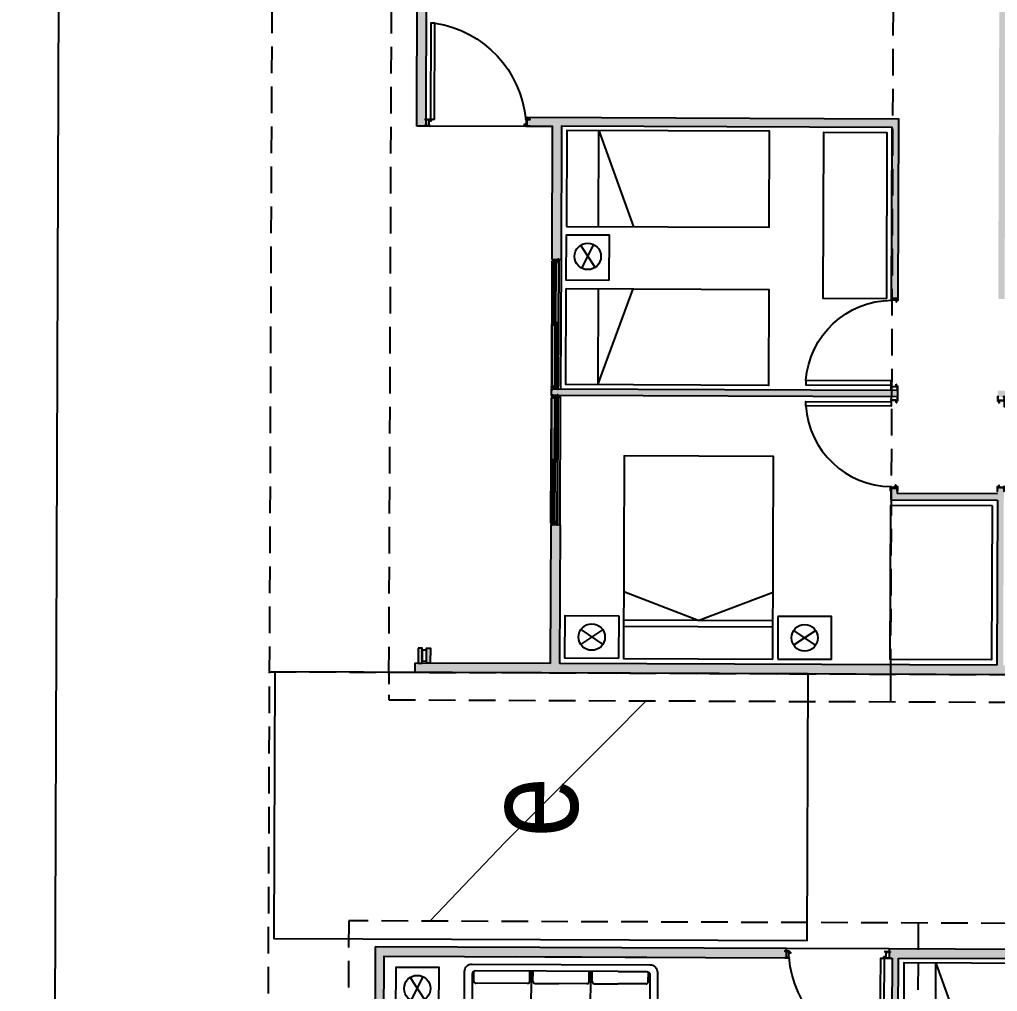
# Model space of a CAD drawing. Header units: inches. Extents: x 203 to 1065, y -1127 to 921.
# Drawn here: x 775.97 to 785.14, y 716.1 to 725.21 of the extents above; entities that cross this region are included whole.
import ezdxf

# ---------------------------------------------------------------- set-up
doc = ezdxf.new("R2010")
doc.units = ezdxf.units.IN
doc.header["$MEASUREMENT"] = 0
doc.linetypes.add('DASHED2', pattern=[0.375, 0.25, -0.125])
doc.linetypes.add('HIDDEN', pattern=[0.375, 0.25, -0.125])
for name, color, linetype in [('4-PUERTA', 3, 'Continuous'), ('4-Ventana', 7, 'Continuous'), ('7-TECHO', 3, 'Continuous'), ('8-MUROS', 4, 'Continuous'), ('calle', 3, 'Continuous'), ('CURVAS', 32, 'Continuous'), ('D3', 30, 'Continuous'), ('D4', 210, 'Continuous'), ('Estacionamiento', 8, 'Continuous'), ('Mobiliario', 8, 'Continuous')]:
    doc.layers.add(name, color=color, linetype=linetype)
doc.layers.add('Limite terrenos', color=2, linetype='DASHED2', transparency=0.4)
doc.styles.add('TECHNICLITE', font='techl___.ttf')

# ---------------------------------------------------------------- blocks, each defined once
blk = doc.blocks.new('PERFIL PUERTA')
blk.add_lwpolyline([(0.0264, -0.0082), (0.026, -0.0087), (0.0254, -0.0082), (0.025, -0.0087), (0.0244, -0.0082), (0.0239, -0.0087), (0.0234, -0.0082), (0.0229, -0.0087), (0.0225, -0.0082), (0.0219, -0.0087), (0.0215, -0.0082), (0.0209, -0.0087), (0.0204, -0.0082), (0.02, -0.0087), (0.0194, -0.0082), (0.019, -0.0087), (0.0184, -0.0082), (0.0179, -0.0087), (0.0174, -0.0082), (0.0169, -0.0087), (0.0165, -0.0082), (0.0159, -0.0087), (0.0155, -0.0082), (0.0149, -0.0087), (0.0049, -0.0087), (0.0045, -0.0082), (0.0039, -0.0087), (0.0035, -0.0082), (0.0029, -0.0087), (0.0024, -0.0082), (0.002, -0.0087), (0.0014, -0.0082), (0.001, -0.0087), (0.0004, -0.0082), (-0.0001, -0.0087), (-0.0005, -0.0082), (-0.0011, -0.0087), (-0.0015, -0.0082), (-0.0021, -0.0087), (-0.0025, -0.0082), (-0.0031, -0.0087), (-0.0036, -0.0082), (-0.004, -0.0087), (-0.0046, -0.0082), (-0.005, -0.0087), (-0.0056, -0.0082), (-0.0061, -0.0087), (-0.0065, -0.0082), (-0.0071, -0.0087), (-0.0108, -0.0087), (-0.0108, -0.0117), (-0.0075, -0.0117, -0.414214), (-0.0065, -0.0127), (-0.0065, -0.0132), (-0.0162, -0.0132, 0.414214), (-0.0173, -0.0142), (-0.0173, -0.0187), (-0.0148, -0.0187), (-0.0148, -0.0208, -1), (-0.0159, -0.0208), (-0.0159, -0.0202), (-0.0173, -0.0202), (-0.0173, -0.0257), (-0.0159, -0.0257), (-0.0159, -0.025, -1), (-0.0148, -0.025), (-0.0148, -0.0272), (-0.0177, -0.0272, -0.414214), (-0.0187, -0.0262), (-0.0187, -0.0142, 0.414214), (-0.0198, -0.0132), (-0.0322, -0.0132), (-0.0322, -0.0119, 0.194303), (-0.0328, -0.0107, 0.403853), (-0.0328, -0.0082, 0.403853), (-0.0328, -0.0057, 0.403853), (-0.0328, -0.0032, 0.403853), (-0.0328, -0.0007, 0.403853), (-0.0328, 0.0018, 0.403853), (-0.0328, 0.0043, 0.403853), (-0.0328, 0.0068, 0.403853), (-0.0328, 0.0093, 0.403853), (-0.0328, 0.0118, 0.403853), (-0.0328, 0.0143, 0.403853), (-0.0328, 0.0168, 0.403853), (-0.0328, 0.0193, 0.403853), (-0.0328, 0.0218, 0.403853), (-0.0328, 0.0243, 0.194303), (-0.0322, 0.0256), (-0.0322, 0.0268), (-0.0307, 0.0268), (-0.0307, 0.0168), (-0.0307, 0.001, 0.414214), (-0.0297, 0), (-0.0253, 0, -0.414214), (-0.0247, -0.0006), (-0.0247, -0.0006, -0.414214), (-0.0253, -0.0012), (-0.0307, -0.0012), (-0.0307, -0.0067), (-0.0288, -0.0067), (-0.0288, -0.0082), (-0.0297, -0.0082, 0.414214), (-0.0307, -0.0092), (-0.0307, -0.0107, 0.414214), (-0.0297, -0.0117), (-0.0134, -0.0117, 0.414214), (-0.0124, -0.0107), (-0.0124, -0.0087), (-0.0124, -0.0077, -0.414214), (-0.0114, -0.0067), (0.0307, -0.0067), (0.0307, -0.0012), (0.0253, -0.0012, -0.414214), (0.0247, -0.0006), (0.0247, -0.0006, -0.414214), (0.0253, 0), (0.0297, 0, 0.414214), (0.0307, 0.001), (0.0307, 0.0168), (0.0307, 0.0268), (0.0322, 0.0268), (0.0322, 0.0256, 0.194303), (0.0328, 0.0243, 0.403853), (0.0328, 0.0218, 0.403853), (0.0328, 0.0193, 0.403853), (0.0328, 0.0168, 0.403853), (0.0328, 0.0143, 0.403853), (0.0328, 0.0118, 0.403853), (0.0328, 0.0093, 0.403853), (0.0328, 0.0068, 0.403853), (0.0328, 0.0043, 0.403853), (0.0328, 0.0018, 0.403853), (0.0328, -0.0007, 0.403853), (0.0328, -0.0032, 0.403853), (0.0328, -0.0057, 0.403853), (0.0328, -0.0082, 0.403853), (0.0328, -0.0107, 0.194303), (0.0322, -0.0119), (0.0322, -0.0132), (0.0264, -0.0132), (0.0264, -0.0127, -0.414214), (0.0275, -0.0117), (0.0307, -0.0117), (0.0307, -0.0087), (0.0269, -0.0087)], format="xyb", close=True)
blk = doc.blocks.new('PERFIL PUERTA 1')
for p, q in [((-0.0016, 0.0012), (-0.0016, 0.0017)), ((-0.0015, 0.04), (0.005, 0.04)), ((-0.0015, 0), (-0.0015, 0.0001)), ((0, 0), (-0.0015, 0)), ((0, 0), (-0.0015, 0)), ((0, 0.0381), (0.005, 0.0381)), ((0, 0.0322), (0, 0.0381)), ((0, 0.0322), (0.0407, 0.0322)), ((0, 0.0244), (0, 0.0306)), ((0.0422, 0.0306), (0, 0.0306)), ((0, 0.0244), (0.0095, 0.0244)), ((0, 0.013), (0, 0.0228)), ((0.0095, 0.0228), (0, 0.0228)), ((0, 0.0091), (0, 0.0136)), ((0, 0.0014), (0, 0.0091)), ((0, 0.0014), (0.0014, 0.0014)), ((0, 0), (0, -0.0086)), ((0.0014, 0.0014), (0.0014, -0.0086)), ((0.005, 0.0381), (0.005, 0.04)), ((0.0095, 0.0228), (0.0095, 0.0244)), ((0.0373, 0.0381), (0.0373, 0.04)), ((0.0373, 0.04), (0.0481, 0.04)), ((0.0373, 0.0381), (0.0407, 0.0381)), ((0.0407, 0.0322), (0.0407, 0.0381)), ((0.0422, 0.0306), (0.0422, 0.0381)), ((0.0422, 0.0381), (0.0579, 0.0381)), ((0.0465, 0.0546), (0.0492, 0.0546)), ((0.0465, 0.0519), (0.0465, 0.0546)), ((0.0465, 0.0519), (0.0471, 0.0519)), ((0.0465, 0.0463), (0.0465, 0.049)), ((0.0465, 0.049), (0.0471, 0.049)), ((0.0465, 0.0463), (0.0481, 0.0463)), ((0.0471, 0.0527), (0.0481, 0.0527)), ((0.0471, 0.0519), (0.0471, 0.0527)), ((0.0471, 0.0482), (0.0471, 0.049)), ((0.0471, 0.0482), (0.0481, 0.0482)), ((0.0481, 0.0482), (0.0481, 0.0527)), ((0.0481, 0.04), (0.0481, 0.0463)), ((0.0492, 0.04), (0.0492, 0.0546)), ((0.0492, 0.04), (0.0594, 0.04)), ((0.0498, 0.0228), (0.0498, 0.0244)), ((0.0498, 0.0244), (0.0579, 0.0244)), ((0.0579, 0.0228), (0.0498, 0.0228)), ((0.0565, 0.0014), (0.0579, 0.0014)), ((0.0565, 0.0014), (0.0565, -0.0086)), ((0.0566, 0.0306), (0.0566, 0.0322)), ((0.0566, 0.0322), (0.0579, 0.0322)), ((0.0579, 0.0306), (0.0566, 0.0306)), ((0.0579, 0.0322), (0.0579, 0.0381)), ((0.0579, 0.0244), (0.0579, 0.0306)), ((0.0579, 0.013), (0.0579, 0.0228)), ((0.0579, 0.0091), (0.0579, 0.0136)), ((0.0579, 0.0014), (0.0579, 0.0091)), ((0.0579, 0), (0.0579, -0.0086)), ((0.0579, 0), (0.0594, 0)), ((0.0594, 0), (0.0579, 0)), ((0.0594, 0), (0.0594, 0.0001)), ((0, -0.0086), (0.0014, -0.0086)), ((0.0565, -0.0086), (0.0579, -0.0086))]:
    blk.add_line(p, q)
for radius in [0.00228, 0.00128]:
    blk.add_circle((-0.0019, 0.0424), radius)
for centre, radius, start, end in [((-0.0055, 0.0076), 0.004, 15.47777, 15.47777), ((-0.0014, 0.0393), 0.000208, 164.52223, 254.36256), ((-0.0014, 0.0376), 0.000208, 108.65196, 250.07895), ((-0.0014, 0.0359), 0.000208, 105.63744, 242.49149), ((-0.0014, 0.0342), 0.000208, 108.65196, 250.07895), ((-0.0014, 0.0325), 0.000208, 105.63744, 180.6553), ((-0.0057, 0.0325), 0.004, 359.3447, 0.6553), ((-0.0014, 0.0324), 0.000208, 179.3447, 254.36256), ((-0.0014, 0.0307), 0.000208, 108.65196, 250.07895), ((-0.0014, 0.029), 0.000208, 105.63744, 242.49149), ((-0.0014, 0.0273), 0.000208, 108.65196, 250.07895), ((-0.0014, 0.0256), 0.000208, 105.63744, 195.47777), ((-0.0014, 0.0234), 0.000208, 164.52223, 254.36256), ((-0.0014, 0.0217), 0.000208, 108.65196, 250.07895), ((-0.0014, 0.02), 0.000208, 105.63744, 242.49149), ((-0.0014, 0.0182), 0.000208, 108.65196, 250.07895), ((-0.0014, 0.0165), 0.000208, 105.63744, 195.47777), ((-0.0014, 0.0155), 0.000208, 164.52223, 254.36256), ((-0.0014, 0.0138), 0.000208, 108.65196, 250.07895), ((-0.0014, 0.0121), 0.000208, 105.63744, 242.49149), ((-0.0014, 0.0104), 0.000208, 108.65196, 250.07895), ((-0.0014, 0.0087), 0.000208, 105.63744, 195.47777), ((-0.0014, 0.0086), 0.000208, 164.52223, 254.36256), ((-0.0014, 0.0069), 0.000208, 108.65196, 250.07895), ((-0.0014, 0.0052), 0.000208, 105.63744, 242.49149), ((-0.0014, 0.0035), 0.000208, 108.65196, 250.07895), ((-0.0014, 0.0018), 0.000208, 105.63744, 195.47777), ((-0.0055, 0.0404), 0.004, 344.52223, 353.56743), ((-0.0055, 0.0245), 0.004, 0, 15.47777), ((-0.0055, 0.0245), 0.004, 344.52223, 0), ((-0.0055, 0.0154), 0.004, 8.63743, 15.47777), ((-0.0055, 0.0166), 0.004, 344.52223, 351.36257), ((-0.0055, 0.0001), 0.004, 0, 15.47777), ((-0.0022, 0.0385), 0.000926, 315.0751, 43.99958), ((-0.0022, 0.0368), 0.000926, 316.00042, 45.30533), ((-0.0022, 0.0351), 0.000926, 315.0751, 47.46304), ((-0.0022, 0.0334), 0.000926, 316.00042, 45.30533), ((-0.0022, 0.0316), 0.000926, 315.0751, 43.99958), ((-0.0022, 0.0299), 0.000926, 316.00042, 45.30533), ((-0.0022, 0.0282), 0.000926, 315.0751, 47.46304), ((-0.0022, 0.0264), 0.000926, 316.00042, 45.30533), ((-0.0022, 0.0225), 0.000926, 315.0751, 43.99958), ((-0.0022, 0.0208), 0.000926, 316.00042, 45.30533), ((-0.0022, 0.0191), 0.000926, 315.0751, 47.46304), ((-0.0022, 0.0174), 0.000926, 316.00042, 45.30533), ((-0.0022, 0.0147), 0.000926, 315.0751, 43.99958), ((-0.0022, 0.013), 0.000926, 316.00042, 45.30533), ((-0.0022, 0.0112), 0.000926, 315.0751, 47.46304), ((-0.0022, 0.0095), 0.000926, 316.00042, 45.30533), ((-0.0022, 0.0077), 0.000926, 315.0751, 43.99958), ((-0.0022, 0.006), 0.000926, 316.00042, 45.30533), ((-0.0022, 0.0043), 0.000926, 315.0751, 47.46304), ((-0.0022, 0.0026), 0.000926, 316.00042, 45.30533), ((0.0601, 0.0385), 0.000926, 136.00042, 224.9249), ((0.0601, 0.0368), 0.000926, 134.69467, 223.99958), ((0.0601, 0.0351), 0.000926, 132.53696, 224.9249), ((0.0601, 0.0334), 0.000926, 134.69467, 223.99958), ((0.0601, 0.0316), 0.000926, 136.00042, 224.9249), ((0.0601, 0.0299), 0.000926, 134.69467, 223.99958), ((0.0601, 0.0282), 0.000926, 132.53696, 224.9249), ((0.0601, 0.0264), 0.000926, 134.69467, 223.99958), ((0.06, 0.023), 0.000926, 136.00042, 224.9249), ((0.06, 0.0213), 0.000926, 134.69467, 223.99958), ((0.06, 0.0195), 0.000926, 132.53696, 224.9249), ((0.06, 0.0178), 0.000926, 134.69467, 223.99958), ((0.06, 0.0161), 0.000926, 136.00042, 224.9249), ((0.06, 0.0143), 0.000926, 134.69467, 223.99958), ((0.06, 0.0126), 0.000926, 132.53696, 224.9249), ((0.06, 0.0109), 0.000926, 134.69467, 223.99958), ((0.0601, 0.0072), 0.000926, 136.00042, 224.9249), ((0.0601, 0.0055), 0.000926, 134.69467, 223.99958), ((0.0601, 0.0038), 0.000926, 132.53696, 224.9249), ((0.0601, 0.0021), 0.000926, 134.69467, 223.99958), ((0.0634, 0.0404), 0.004, 186.43257, 195.47777), ((0.0593, 0.0393), 0.000208, 285.63744, 15.47777), ((0.0593, 0.0376), 0.000208, 289.92105, 71.34804), ((0.0593, 0.0359), 0.000208, 297.50851, 74.36256), ((0.0593, 0.0342), 0.000208, 289.92105, 71.34804), ((0.0593, 0.0325), 0.000208, 359.3447, 74.36256), ((0.0593, 0.0324), 0.000208, 285.63744, 0.6553), ((0.0593, 0.0307), 0.000208, 289.92105, 71.34804), ((0.0593, 0.029), 0.000208, 297.50851, 74.36256), ((0.0593, 0.0273), 0.000208, 289.92105, 71.34804), ((0.0593, 0.0256), 0.000208, 344.52223, 74.36256), ((0.0634, 0.0245), 0.004, 164.52223, 180), ((0.0634, 0.0249), 0.004, 186.43257, 195.47777), ((0.0593, 0.0238), 0.000208, 285.63744, 15.47777), ((0.0593, 0.0221), 0.000208, 289.92105, 71.34804), ((0.0593, 0.0204), 0.000208, 297.50851, 74.36256), ((0.0593, 0.0187), 0.000208, 289.92105, 71.34804), ((0.0593, 0.017), 0.000208, 359.3447, 74.36256), ((0.0593, 0.0169), 0.000208, 285.63744, 0.6553), ((0.0593, 0.0152), 0.000208, 289.92105, 71.34804), ((0.0593, 0.0135), 0.000208, 297.50851, 74.36256), ((0.0593, 0.0118), 0.000208, 289.92105, 71.34804), ((0.0593, 0.0101), 0.000208, 344.52223, 74.36256), ((0.0634, 0.009), 0.004, 164.52223, 180), ((0.0634, 0.0092), 0.004, 180, 195.47777), ((0.0593, 0.0081), 0.000208, 285.63744, 15.47777), ((0.0593, 0.0064), 0.000208, 289.92105, 71.34804), ((0.0593, 0.0047), 0.000208, 297.50851, 74.36256), ((0.0593, 0.003), 0.000208, 289.92105, 71.34804), ((0.0593, 0.0013), 0.000208, 344.52223, 74.36256), ((0.0634, 0.0001), 0.004, 164.52223, 180), ((0.0635, 0.0325), 0.004, 179.3447, 180.6553), ((0.0635, 0.0169), 0.004, 179.3447, 180.6553)]:
    blk.add_arc(centre, radius, start, end)
blk = doc.blocks.new('PUERTA 90')
at = {"layer": '4-PUERTA'}
blk.add_lwpolyline([(-0.0449, 0.0302), (-0.0849, 0.0302), (-0.0849, 0.9302), (-0.0449, 0.9302)], close=True, dxfattribs=at)
at = {"layer": '4-PUERTA', "color": 252}
blk.add_arc((0.0626, -0.0658), 1.0069, 98.42443, 174.74133, dxfattribs=at)
at = {"rotation": 90}
for name, p in [('PERFIL PUERTA', (-0.9533, 0)), ('PERFIL PUERTA 1', (0, -0.0308))]:
    blk.add_blockref(name, p, dxfattribs=at)
blk = doc.blocks.new('PERFIL VENTANA')
for p, q in [((0, 0.0298), (0.0188, 0.0298)), ((0, 0.0298), (0, 0.0217)), ((0.0014, 0.0217), (0, 0.0217)), ((0.0014, 0.0283), (0.0014, 0.0217)), ((0.0014, 0.0283), (0.0069, 0.0283)), ((0.0069, -0.0283), (0.0069, 0.0283)), ((0.0084, 0.0133), (0.0084, 0.0283)), ((0.0084, 0.0283), (0.0204, 0.0283)), ((0.0084, 0.0133), (0.0283, 0.0133)), ((0.0084, -0.0115), (0.0084, 0.0119)), ((0.0084, 0.0119), (0.0289, 0.0119)), ((0.0188, 0.0337), (0.0303, 0.0337)), ((0.0188, 0.0337), (0.0188, 0.0298)), ((0.0204, 0.0323), (0.0204, 0.0283)), ((0.0204, 0.0323), (0.0303, 0.0323)), ((0.0233, 0.0169), (0.0233, 0.0184)), ((0.0233, 0.0184), (0.0289, 0.0184)), ((0.0233, 0.0169), (0.0283, 0.0169)), ((0.0303, 0.0337), (0.0303, 0.0323)), ((0.0014, -0.0217), (0, -0.0217)), ((0, -0.0298), (0, -0.0217)), ((0, -0.0298), (0.0303, -0.0298)), ((0.0014, -0.0283), (0.0014, -0.0217)), ((0.0014, -0.0283), (0.0069, -0.0283)), ((0.0084, -0.0115), (0.0289, -0.0115)), ((0.0084, -0.0283), (0.0084, -0.013)), ((0.0084, -0.013), (0.0283, -0.013)), ((0.0084, -0.0283), (0.0189, -0.0283)), ((0.0204, -0.0261), (0.0189, -0.0261)), ((0.0189, -0.0283), (0.0189, -0.0261)), ((0.0204, -0.0283), (0.0204, -0.0261)), ((0.0204, -0.0283), (0.0303, -0.0283)), ((0.0233, -0.0166), (0.0233, -0.018)), ((0.0233, -0.0166), (0.0283, -0.0166)), ((0.0233, -0.018), (0.0289, -0.018)), ((0.0303, -0.0298), (0.0303, -0.0283))]:
    blk.add_line(p, q)
for centre, radius, start, end in [((0.0259, 0.0151), 0.00298, 322.3763, 37.6237), ((0.0259, 0.0151), 0.00441, 312.56453, 47.43547), ((0.0259, -0.0148), 0.00298, 322.3763, 37.6237), ((0.0259, -0.0148), 0.00441, 312.56453, 47.43547)]:
    blk.add_arc(centre, radius, start, end)
blk = doc.blocks.new('PERFIL VENTANA2')
for p, q in [((0, 0.0075), (-0.0332, 0.0075)), ((-0.0332, 0.0075), (-0.0332, 0.0049)), ((-0.0332, 0.0049), (-0.0317, 0.0049)), ((-0.0332, 0.0005), (-0.0317, 0.0005)), ((-0.0332, -0.0075), (-0.0332, 0.0005)), ((-0.0227, 0.0061), (-0.0317, 0.0061)), ((-0.0317, 0.0061), (-0.0317, 0.0049)), ((-0.0317, -0.0061), (-0.0317, 0.0005)), ((-0.0227, -0.0061), (-0.0227, 0.0061)), ((-0.0213, -0.0061), (-0.0213, 0.0061)), ((-0.0087, 0.0061), (-0.0213, 0.0061)), ((-0.0087, -0.0061), (-0.0087, 0.0061)), ((-0.0073, -0.0061), (-0.0073, 0.0061)), ((-0.0014, 0.0061), (-0.0073, 0.0061)), ((-0.0014, 0.0061), (-0.0014, -0.0061)), ((0, 0.0075), (0, -0.0075)), ((0, -0.0075), (-0.0332, -0.0075)), ((-0.0227, -0.0061), (-0.0317, -0.0061)), ((-0.0087, -0.0061), (-0.0213, -0.0061)), ((-0.0014, -0.0061), (-0.0073, -0.0061))]:
    blk.add_line(p, q)
blk = doc.blocks.new('VENTANA C1')
for p, q in [((0.017, 0.0223), (0.017, 0.0187)), ((0.017, 0.0223), (0.0502, 0.0223)), ((0.017, 0.0187), (0.0184, 0.0187)), ((0.017, 0.0114), (0.0184, 0.0114)), ((0.017, 0.0114), (0.017, 0.0073)), ((0.017, 0.0073), (0.0502, 0.0073)), ((0.0184, 0.0209), (0.0184, 0.0187)), ((0.0184, 0.0209), (0.0311, 0.0209)), ((0.0184, 0.0114), (0.0184, 0.0087)), ((0.0184, 0.0087), (0.0311, 0.0087)), ((0.0311, 0.0087), (0.0311, 0.0209)), ((0.0325, 0.0087), (0.0325, 0.0209)), ((0.0325, 0.0209), (0.0383, 0.0209)), ((0.0325, 0.0087), (0.0383, 0.0087)), ((0.0383, 0.0087), (0.0383, 0.0209)), ((0.0397, 0.0087), (0.0397, 0.0209)), ((0.0397, 0.0209), (0.0487, 0.0209)), ((0.0397, 0.0087), (0.0487, 0.0087)), ((0.0487, 0.0209), (0.0487, 0.0196)), ((0.0502, 0.0196), (0.0487, 0.0196)), ((0.0502, 0.0153), (0.0487, 0.0153)), ((0.0487, 0.0087), (0.0487, 0.0153)), ((0.0502, 0.0223), (0.0502, 0.0196)), ((0.0502, 0.0073), (0.0502, 0.0153)), ((1.168, -0.0073), (1.168, -0.0153)), ((1.2012, -0.0073), (1.168, -0.0073)), ((1.168, -0.0196), (1.1694, -0.0196)), ((1.168, -0.0223), (1.168, -0.0196)), ((1.2012, -0.0223), (1.168, -0.0223)), ((1.1694, -0.0087), (1.1694, -0.0153)), ((1.1784, -0.0087), (1.1694, -0.0087)), ((1.1694, -0.0209), (1.1694, -0.0196)), ((1.1784, -0.0209), (1.1694, -0.0209)), ((1.1784, -0.0087), (1.1784, -0.0209)), ((1.1799, -0.0087), (1.1799, -0.0209)), ((1.1857, -0.0087), (1.1799, -0.0087)), ((1.1857, -0.0209), (1.1799, -0.0209)), ((1.1857, -0.0087), (1.1857, -0.0209)), ((1.1997, -0.0087), (1.1871, -0.0087)), ((1.1871, -0.0087), (1.1871, -0.0209)), ((1.1997, -0.0209), (1.1871, -0.0209)), ((1.1997, -0.0114), (1.1997, -0.0087)), ((1.2012, -0.0114), (1.1997, -0.0114)), ((1.1997, -0.0209), (1.1997, -0.0187)), ((1.2012, -0.0187), (1.1997, -0.0187)), ((1.2012, -0.0114), (1.2012, -0.0073)), ((1.2012, -0.0223), (1.2012, -0.0187))]:
    blk.add_line(p, q)
for points in [[(0.6066, 0.0064), (0.6154, 0.0064), (0.6154, -0.0067), (0.6066, -0.0067)], [(0.6081, 0.0049), (0.6139, 0.0049), (0.6139, -0.0053), (0.6081, -0.0053)]]:
    blk.add_lwpolyline(points, close=True)
at = {"layer": '4-Ventana', "color": 8}
for p, q in [((0.0084, 0.003), (0.6066, 0.003)), ((0.0204, 0.0283), (1.2016, 0.0283)), ((0.0303, 0.0337), (1.1917, 0.0337)), ((0.6154, 0.003), (1.2136, 0.003)), ((0.0084, -0.003), (0.6066, -0.003)), ((0.0204, -0.0264), (1.2024, -0.0261)), ((0.0303, -0.0298), (1.1917, -0.0298)), ((0.6154, -0.003), (1.2136, -0.003))]:
    blk.add_line(p, q, dxfattribs=at)
at = {"layer": '4-Ventana'}
for points in [[(0.0458, 0.0196), (0.5865, 0.0196), (0.5865, 0.0153), (0.0458, 0.0153)], [(0.6248, -0.0153), (1.174, -0.0153), (1.174, -0.0196), (0.6248, -0.0196)]]:
    blk.add_lwpolyline(points, close=True, dxfattribs=at)
for name, p in [('PERFIL VENTANA', (0, 0)), ('PERFIL VENTANA2', (0.6154, 0.0148))]:
    blk.add_blockref(name, p)
at = {"xscale": -1}
blk.add_blockref('PERFIL VENTANA', (1.222, 0), dxfattribs=at)
at = {"rotation": 180}
blk.add_blockref('PERFIL VENTANA2', (0.5979, -0.0148), dxfattribs=at)
blk = doc.blocks.new('PUERTA 80 C1')
blk.add_lwpolyline([(-0.0469, 0.0601), (-0.0869, 0.0601), (-0.0869, 0.8601), (-0.0469, 0.8601)], close=True)
at = {"layer": '4-PUERTA', "color": 9}
blk.add_arc((-0.0283, 0.0488), 0.8133, 94.13017, 179.46389, dxfattribs=at)
at = {"rotation": 90}
blk.add_blockref('PERFIL PUERTA', (-0.8548, 0.03), dxfattribs=at)
at = {"xscale": -1, "rotation": 90}
blk.add_blockref('PERFIL PUERTA 1', (0, 0.0589), dxfattribs=at)
blk = doc.blocks.new('4 Dorm')
h = blk.add_hatch(color=8)
h.dxf.hatch_style = 1
h.paths.add_polyline_path([(-4.4655, 10.2377), (-8.922, 10.2377), (-8.922, 8.849), (-8.8383, 8.849), (-8.8383, 10.151), (-5.5189, 10.151), (-5.5189, 8.4978), (-5.4589, 8.4978), (-5.4589, 8.5436), (-4.518, 8.5436), (-4.518, 8.497), (-4.4655, 8.497), (-4.4655, 8.6036), (-5.4589, 8.6036), (-5.4589, 10.151), (-4.4655, 10.151)])
h.paths.add_polyline_path([(0, 10.2377), (-4.4655, 10.2377), (-4.4655, 10.151), (-1.3577, 10.151), (-1.3577, 8.849), (-1.274, 8.849), (-1.274, 10.151), (0, 10.151)])
h.paths.add_polyline_path([(-0.032, 10.151), (-0.069, 10.151), (-0.069, 10.011), (-0.032, 10.011)], flags=17)
h.paths.add_polyline_path([(-0.109, 10.151), (-0.146, 10.151), (-0.146, 10.011), (-0.109, 10.011)], flags=17)
h.paths.add_polyline_path([(-1.274, 7.637), (-1.338, 7.637), (-4.4655, 7.637), (-4.4655, 7.577), (-1.274, 7.577)])
h.paths.add_polyline_path([(-4.4655, 7.637), (-4.518, 7.637), (-4.518, 7.577), (-4.4655, 7.577)])
h.paths.add_polyline_path([(-5.4569, 7.637), (-8.922, 7.637), (-8.922, 6.325), (-8.8383, 6.325), (-8.8383, 7.577), (-5.4569, 7.577)])
h.paths.add_polyline_path([(-5.4589, 6.7162), (-5.5189, 6.7162), (-5.5189, 5.113), (-8.922, 5.113), (-8.922, 5.053), (-8.922, 3.851), (-8.922, 3.791), (-8.8383, 3.791), (-8.8383, 3.851), (-8.842, 3.851), (-8.842, 5.053), (-5.5189, 5.053), (-5.5189, 3.786), (-5.4589, 3.786)])
h.paths.add_polyline_path([(-6.324, 3.851), (-8.422, 3.851), (-8.422, 3.791), (-6.4331, 3.791), (-6.4331, 3.3583), (-6.3731, 3.3583), (-6.3731, 3.791), (-6.324, 3.791)])
h.paths.add_polyline_path([(-5.062, 2.589), (-8.422, 2.589), (-8.422, 2.529), (-5.122, 2.529), (-5.122, 1.873), (-5.062, 1.873)])
h.paths.add_polyline_path([(-8.8383, 1.317), (-8.8383, 2.529), (-8.8383, 2.589), (-8.922, 2.589), (-8.922, 2.529), (-8.922, 1.317), (-8.922, 1.0243), (-8.922, 0.0867), (-8.922, 0), (-8.8383, 0), (-8.8383, 0.0853), (-8.8383, 1.0243)])
h.paths.add_polyline_path([(-7.6183, 0.0867), (-7.8754, 0.0867), (-7.8754, 0), (-7.618, 0)])
h.paths.add_polyline_path([(-4.4655, 0.0867), (-6.3963, 0.0867), (-6.3963, 0), (-4.4655, 0)])
h.paths.add_polyline_path([(0, 1.317), (-0.0837, 1.317), (-0.0837, 0.0867), (-4.4655, 0.0867), (-4.4655, 0), (0, 0)])
h.paths.add_polyline_path([(0, 2.579), (-0.0837, 2.579), (-0.0837, 2.539), (0, 2.539)])
h.paths.add_polyline_path([(0, 5.118), (-0.0837, 5.118), (-0.0837, 3.801), (0, 3.801)])
h.paths.add_polyline_path([(-1.274, 6.365), (-1.3577, 6.365), (-1.3577, 5.113), (-4.458, 5.113), (-4.458, 6.7162), (-4.4655, 6.7162), (-4.4655, 5.0313), (-1.0363, 5.0313), (-1.0363, 5.118), (-1.274, 5.118)])
h.paths.add_polyline_path([(-4.4655, 6.7162), (-4.518, 6.7162), (-4.518, 5.0313), (-4.4655, 5.0313)])
h.paths.add_polyline_path([(-4.458, 8.6036), (-4.4655, 8.6036), (-4.4655, 8.497), (-4.458, 8.497)])
at = {"color": 8}
blk.add_line((-1.0363, 5.118), (-0.0837, 5.118), dxfattribs=at)
at = {"layer": '7-TECHO', "linetype": 'HIDDEN'}
for p, q in [((0.241, 10.4967), (-9.172, 10.4967)), ((-4.4655, 10.4967), (-4.4655, 10.2377)), ((-4.4655, 10.251), (-4.4655, -0.259)), ((0.241, 10.251), (0.241, -0.259))]:
    blk.add_line(p, q, dxfattribs=at)
at = {"layer": '7-TECHO', "linetype": 'HIDDEN', "ltscale": 0.03}
blk.add_line((0.241, 10.251), (0.241, 10.4967), dxfattribs=at)
at = {"layer": '8-MUROS'}
for p, q in [((0, 10.2377), (-8.922, 10.2377)), ((0, 10.151), (0, 10.2377)), ((-5.4589, 8.6036), (-5.4589, 10.151)), ((-5.4589, 10.151), (-1.3577, 10.151)), ((-1.274, 10.151), (0, 10.151)), ((-4.458, 8.6036), (-5.4589, 8.6036)), ((-5.4589, 8.5436), (-4.518, 8.5436)), ((-4.518, 8.497), (-4.518, 8.5436)), ((-4.458, 8.497), (-4.458, 8.6036))]:
    blk.add_line(p, q, dxfattribs=at)
at = {"layer": '8-MUROS', "color": 252}
for p, q in [((-1.3577, 8.849), (-1.3577, 7.637)), ((-1.3577, 6.365), (-1.3577, 7.577))]:
    blk.add_line(p, q, dxfattribs=at)
at = {"layer": '8-MUROS'}
for points in [[(-1.274, 10.151), (-1.274, 8.849), (-1.3577, 8.849), (-1.3577, 10.151)], [(-4.518, 8.497), (-4.458, 8.497)], [(-1.338, 7.637), (-1.274, 7.637), (-1.274, 7.577), (-4.518, 7.577), (-4.518, 7.637), (-1.338, 7.637)], [(-1.274, 6.365), (-1.274, 5.118), (-1.0363, 5.118), (-1.0363, 5.0313), (-4.518, 5.0313), (-4.518, 6.7162), (-4.458, 6.7162), (-4.458, 5.113), (-1.3577, 5.113), (-1.3577, 6.365), (-1.274, 6.365)], [(0, 5.118), (0, 3.801), (-0.0837, 3.801), (-0.0837, 5.118), (0, 5.118)]]:
    blk.add_lwpolyline(points, dxfattribs=at)
for points in [[(-0.109, 10.151), (-0.109, 10.011), (-0.146, 10.011), (-0.146, 10.151)], [(-0.069, 10.0305), (-0.069, 10.1315), (-0.109, 10.1315), (-0.109, 10.0305)], [(-0.032, 10.011), (-0.032, 10.151), (-0.069, 10.151), (-0.069, 10.011)]]:
    blk.add_lwpolyline(points, close=True, dxfattribs=at)
at = {"layer": 'Mobiliario'}
for p, q in [((-3.4042, 9.701), (-3.4042, 10.101)), ((-1.9112, 9.701), (-1.9112, 10.101)), ((-3.7592, 9.8322), (-3.5527, 9.9698)), ((-3.7592, 9.9698), (-3.5527, 9.8322)), ((-1.5562, 9.8322), (-1.7627, 9.9698)), ((-1.5562, 9.9698), (-1.7627, 9.8322)), ((-3.3577, 9.801), (-1.9577, 9.801)), ((-2.6577, 9.741), (-3.3577, 9.4752)), ((-3.3577, 9.741), (-1.9577, 9.741)), ((-2.6577, 9.741), (-1.9577, 9.4752)), ((-1.7077, 7.5361), (-2.0349, 6.6361)), ((-1.7077, 6.6361), (-1.7077, 7.5361)), ((-1.5389, 6.2297), (-1.6765, 6.4363)), ((-1.5517, 6.4438), (-1.6637, 6.2222)), ((-1.7077, 5.1539), (-2.0349, 6.0539)), ((-1.7077, 6.0539), (-1.7077, 5.1539))]:
    blk.add_line(p, q, dxfattribs=at)
for points in [[(-5.4089, 8.6536), (-5.4089, 10.101), (-4.458, 10.101), (-4.458, 8.6536)], [(-3.3577, 10.101), (-3.3577, 8.201), (-1.9577, 8.201), (-1.9577, 10.101)], [(-1.4077, 6.6361), (-3.3077, 6.6361), (-3.3077, 7.5361), (-1.4077, 7.5361)], [(-4.413, 6.7162), (-4.413, 5.163), (-3.813, 5.163), (-3.813, 6.7162)], [(-1.8077, 6.5582), (-1.4077, 6.5582), (-1.4077, 6.1318), (-1.8077, 6.1318)], [(-1.4077, 6.0539), (-3.3077, 6.0539), (-3.3077, 5.1539), (-1.4077, 5.1539)]]:
    blk.add_lwpolyline(points, close=True, dxfattribs=at)
for points in [[(-3.4042, 10.101), (-3.9077, 10.101), (-3.9077, 9.701), (-3.4042, 9.701)], [(-1.9112, 10.101), (-1.4077, 10.101), (-1.4077, 9.701), (-1.9112, 9.701)]]:
    blk.add_lwpolyline(points, dxfattribs=at)
for centre in [(-3.656, 9.901), (-1.6594, 9.901), (-1.6077, 6.333)]:
    blk.add_circle(centre, 0.1241, dxfattribs=at)
at = {"layer": '4-PUERTA', "xscale": -1}
for name, p, rotation in [('PUERTA 80 C1', (-5.4589, 7.638), 90), ('PUERTA 80 C1', (-4.518, 7.5753), 270), ('PUERTA 90', (-0.082, 5.083), 180)]:
    blk.add_blockref(name, p, dxfattribs=dict(at, rotation=rotation))
at = {"layer": '4-PUERTA', "rotation": 270}
blk.add_blockref('PUERTA 80 C1', (-4.518, 7.6387), dxfattribs=at)
at = {"layer": '4-Ventana', "rotation": 270}
blk.add_blockref('VENTANA C1', (-1.306, 8.8536), dxfattribs=at)
at = {"layer": '4-Ventana', "xscale": -1, "rotation": 270}
blk.add_blockref('VENTANA C1', (-1.306, 6.3601), dxfattribs=at)
blk = doc.blocks.new('1sillon3c')
at = {"color": 0}
for p, q in [((0.5795, 0.8338), (0.5795, 0.904)), ((0.1603, 0.8187), (0.0706, 0.8187)), ((0.1803, 0.7987), (0.1803, 0.5343)), ((0.1803, 0.313), (0.1803, 0.5343)), ((0.1603, 0.293), (0.0642, 0.293)), ((0.6642, 0.2779), (0.0642, 0.2779)), ((0.1603, 0.2629), (0.0706, 0.2629)), ((0.1803, 0.2429), (0.1803, -0.0216)), ((0.1803, -0.2429), (0.1803, -0.0216)), ((0.1603, -0.2629), (0.0642, -0.2629)), ((0.6642, -0.2779), (0.0642, -0.2779)), ((0.1603, -0.293), (0.0642, -0.293)), ((0.1803, -0.313), (0.1803, -0.7987)), ((0.1603, -0.8187), (0.0706, -0.8187)), ((0.5795, -0.8338), (0.5795, -0.904))]:
    blk.add_line(p, q, dxfattribs=at)
for points in [[(0.5795, -0.904), (0.07, -0.904, -0.414214), (0, -0.834), (0, 0.834), (0, 0.834, -0.414214), (0.07, 0.904), (0.5795, 0.904, -0.42137)], [(0.0642, 0.5343), (0.0642, 0.8038, -0.414214), (0.0942, 0.8338), (0.6342, 0.8338, -0.414214), (0.6642, 0.8038)], [(0.6642, 0.8038), (0.6642, 0.5343, -0.37482)], [(0.0642, 0.5343), (0.0642, -0.8038, 0.414214), (0.0942, -0.8338), (0.6342, -0.8338, 0.414214), (0.6642, -0.8038)], [(0.6642, -0.8038), (0.6642, 0.5343, 0.129153)]]:
    blk.add_lwpolyline(points, format="xyb", dxfattribs=at)
for centre, start, end in [((0.1603, 0.7987), 0, 90), ((0.1603, 0.313), 270, 0), ((0.1603, 0.2429), 0, 90), ((0.1603, -0.2429), 270, 0), ((0.1603, -0.313), 0, 90), ((0.1603, -0.7987), 270, 0)]:
    blk.add_arc(centre, 0.02, start, end, dxfattribs=at)
blk = doc.blocks.new('3 Dorm')
at = {"layer": '8-MUROS'}
h = blk.add_hatch(color=252, dxfattribs=at)
h.dxf.hatch_style = 1
h.paths.add_polyline_path([(-0.0673, 3.8554), (-0.0443, 2.5386), (-0.128, 2.5372), (-0.151, 3.854)])
h.paths.add_polyline_path([(-0.0852, 0.0852), (-0.1067, 1.3153), (-0.023, 1.3168), (0, 0), (-0.0837, -0.0015), (-3.8558, -0.0673), (-3.8573, 0.0194), (-3.8509, 0.0195)])
h.paths.add_polyline_path([(-4.8909, 2.4086), (-4.8489, 0.0021), (-4.8201, 0.0026), (-4.8186, -0.0841), (-6.373, -0.1112), (-6.3745, -0.0246), (-4.9089, 0.001), (-4.9498, 2.3476), (-6.7624, 2.3159), (-6.7635, 2.3759)])
h.paths.add_polyline_path([(-6.4344, 6.2687), (-6.4332, 6.2017), (-6.384, 3.3847), (-6.444, 3.3836), (-6.4929, 6.1809), (-10.2086, 6.1161), (-10.1871, 4.886), (-10.2708, 4.8845), (-10.2938, 6.2013)])
h.paths.add_polyline_path([(-7.3058, 3.4306), (-7.3047, 3.3706), (-10.1598, 3.3208), (-10.1431, 2.3623), (-10.2268, 2.3609), (-10.2495, 3.6627), (-10.1658, 3.6641), (-10.1609, 3.3808)])
h.paths.add_polyline_path([(-7.6308, 2.4998), (-7.5848, -0.1324), (-10.1824, -0.1777), (-10.2054, 1.1391), (-10.1217, 1.1405), (-10.1003, -0.0896), (-7.6463, -0.0468), (-7.6908, 2.4988)])
h.paths.add_polyline_path([(-5.1903, 5.0132), (-3.8884, 5.0359), (-3.8615, 3.4907), (-3.2056, 3.5022), (-3.2046, 3.4422), (-5.5234, 3.4017), (-5.5245, 3.4617), (-3.9215, 3.4897), (-3.9474, 4.9729), (-5.1892, 4.9512)])
h.paths.add_polyline_path([(-3.9589, 5.6348), (-3.8988, 5.6358), (-3.9093, 6.235), (-1.3838, 6.2791), (-1.3852, 6.3568), (-3.9708, 6.3117)])
h.paths.add_polyline_path([(-1.3625, 5.0573), (-1.4462, 5.0558), (-1.4233, 3.745), (-1.1019, 3.7506), (-1.1035, 3.8373), (-1.3411, 3.8332)])
at = {"color": 8}
blk.add_line((-4.8186, -0.0841), (-3.8558, -0.0673), dxfattribs=at)
at = {"layer": '7-TECHO', "linetype": 'HIDDEN'}
blk.add_line((-5.086, -0.3318), (-5.2066, 6.5471), dxfattribs=at)
blk.add_lwpolyline([(0.1385, 6.3904), (0.1341, 6.6404), (-10.2963, 6.4583), (-10.5462, 6.4539), (-10.4305, -0.1751), (-10.4262, -0.425), (0.2532, -0.2386), (0.1381, 6.3554)], dxfattribs=at)
at = {"layer": '8-MUROS'}
for p, q in [((-4.8489, 0.0021), (-4.8909, 2.4086)), ((-4.9498, 2.3476), (-4.9089, 0.001)), ((-4.9089, 0.001), (-6.3745, -0.0246)), ((-4.8201, 0.0026), (-4.8489, 0.0021)), ((-4.8186, -0.0841), (-4.8201, 0.0026)), ((-6.373, -0.1112), (-4.8186, -0.0841))]:
    blk.add_line(p, q, dxfattribs=at)
at = {"layer": '8-MUROS', "color": 252}
blk.add_line((-1.3273, 0.0635), (-2.5491, 0.0422), dxfattribs=at)
at = {"layer": '8-MUROS'}
blk.add_lwpolyline([(0, 0), (-0.023, 1.3168), (-0.1067, 1.3153), (-0.0852, 0.0852), (-3.8509, 0.0195), (-3.8573, 0.0194), (-3.8558, -0.0673), (0, 0)], dxfattribs=at)
at = {"layer": 'Mobiliario'}
for p, q in [((-5.2606, 0.0402), (-5.6035, 0.9344)), ((-5.2763, 0.9401), (-5.2606, 0.0402)), ((-0.3324, 0.2806), (-0.4736, 0.4847)), ((-0.3489, 0.4944), (-0.457, 0.2709))]:
    blk.add_line(p, q, dxfattribs=at)
for points in [[(-4.9763, 0.9453), (-6.876, 0.9121), (-6.8603, 0.0123), (-4.9606, 0.0454)], [(-0.6069, 0.6043), (-0.207, 0.6113), (-0.1995, 0.185), (-0.5995, 0.178)]]:
    blk.add_lwpolyline(points, close=True, dxfattribs=at)
blk.add_circle((-0.403, 0.3826), 0.1241, dxfattribs=at)
at = {"layer": '4-PUERTA', "xscale": -1, "rotation": 0.7827719632476526}
blk.add_blockref('PUERTA 90', (-4.8229, -0.0242), dxfattribs=at)
at = {"layer": 'Mobiliario', "rotation": 90.99327654734816}
blk.add_blockref('1sillon3c', (-1.7461, 0.1269), dxfattribs=at)

msp = doc.modelspace()

# ---------------------------------------------------------------- linework, layer by layer
at = {"layer": 'calle', "color": 4}
msp.add_line((775.9688, 629.2599), (776.5328, 776.0096), dxfattribs=at)
at = {"layer": 'CURVAS', "color": 41, "lineweight": 0}
msp.add_lwpolyline([(779.8173, 716.7588), (780.5201, 717.4945), (781.501, 718.4772), (781.8458, 718.824)], dxfattribs=at)
at = {"layer": 'Estacionamiento'}
msp.add_lwpolyline([(778.3641, 719.0964), (778.3545, 716.5964), (783.3545, 716.5772), (783.3641, 719.0771)], close=True, dxfattribs=at)
at = {"layer": 'Limite terrenos'}
for p, q in [((778.0388, 647.4571), (778.5443, 779.0019)), ((778.3141, 719.0965), (805.6097, 718.9916))]:
    msp.add_line(p, q, dxfattribs=at)

# ---------------------------------------------------------------- block references
at = {"layer": 'D3', "rotation": 178.7797954083572}
msp.add_blockref('3 Dorm', (779.3042, 716.5177), dxfattribs=at)
at = {"layer": 'D4', "rotation": 179.7797954084001}
msp.add_blockref('4 Dorm', (779.7137, 729.3289), dxfattribs=at)

# ---------------------------------------------------------------- texts
at = {"layer": 'Estacionamiento', "style": 'TECHNICLITE'}
msp.add_text('e', height=0.8831, rotation=89.78208, dxfattribs=at).set_placement((781.2025, 717.5435))

doc.saveas('drawing.dxf')
